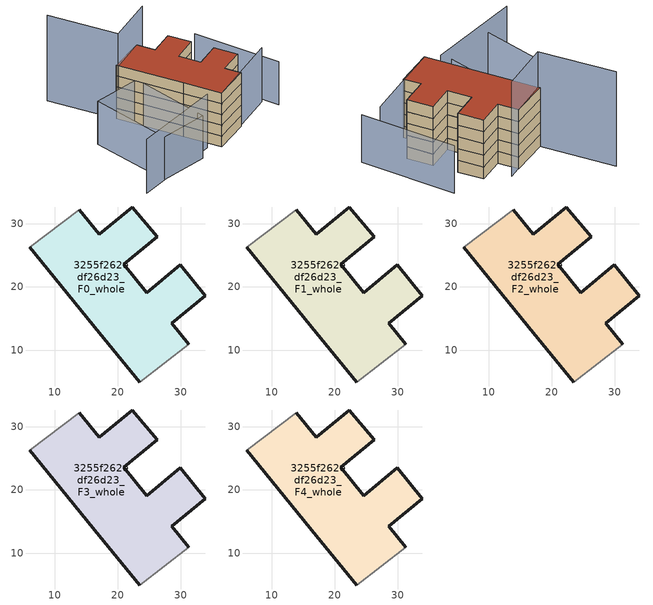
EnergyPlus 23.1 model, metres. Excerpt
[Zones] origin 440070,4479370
3255f262edf26d23_F0_whole
 floor ground (EU_floor_Construction): 26.21,27.94 20.91,23.59 24.57,19.11 29.89,23.48 33.87,18.58 28.52,14.26 31.2,10.96 23.44,4.95 17.05,12.77 6.04,26.24 13.9,32.19 17.03,28.35 22.26,32.65 z0
 wall outside (EU_wall_Construction): 31.2,10.96 28.52,14.26 33.87,18.58 29.89,23.48 24.57,19.11 20.91,23.59 26.21,27.94 22.26,32.65 17.03,28.35 13.9,32.19 / 6.04,26.24 17.05,12.77 23.44,4.95 z0:3
 wall adiabatic (EU_wall_Construction): 23.44,4.95 31.2,10.96 / 13.9,32.19 6.04,26.24 z0:3
3255f262edf26d23_F1_whole
 floor to 3255f262edf26d23_F0_whole (EU_floor_Construction): 26.21,27.94 20.91,23.59 24.57,19.11 29.89,23.48 33.87,18.58 28.52,14.26 31.2,10.96 23.44,4.95 17.05,12.77 6.04,26.24 13.9,32.19 17.03,28.35 22.26,32.65 z3
 wall outside (EU_wall_Construction): 31.2,10.96 28.52,14.26 33.87,18.58 29.89,23.48 24.57,19.11 20.91,23.59 26.21,27.94 22.26,32.65 17.03,28.35 13.9,32.19 / 6.04,26.24 17.05,12.77 23.44,4.95 z3:6
 wall adiabatic (EU_wall_Construction): 23.44,4.95 31.2,10.96 / 13.9,32.19 6.04,26.24 z3:6
3255f262edf26d23_F2_whole
 floor to 3255f262edf26d23_F1_whole (EU_floor_Construction): 26.21,27.94 20.91,23.59 24.57,19.11 29.89,23.48 33.87,18.58 28.52,14.26 31.2,10.96 23.44,4.95 17.05,12.77 6.04,26.24 13.9,32.19 17.03,28.35 22.26,32.65 z6
 wall outside (EU_wall_Construction): 31.2,10.96 28.52,14.26 33.87,18.58 29.89,23.48 24.57,19.11 20.91,23.59 26.21,27.94 22.26,32.65 17.03,28.35 13.9,32.19 / 6.04,26.24 17.05,12.77 23.44,4.95 z6:9
 wall adiabatic (EU_wall_Construction): 23.44,4.95 31.2,10.96 / 13.9,32.19 6.04,26.24 z6:9
3255f262edf26d23_F3_whole
 floor to 3255f262edf26d23_F2_whole (EU_floor_Construction): 26.21,27.94 20.91,23.59 24.57,19.11 29.89,23.48 33.87,18.58 28.52,14.26 31.2,10.96 23.44,4.95 17.05,12.77 6.04,26.24 13.9,32.19 17.03,28.35 22.26,32.65 z9
 wall outside (EU_wall_Construction): 31.2,10.96 28.52,14.26 33.87,18.58 29.89,23.48 24.57,19.11 20.91,23.59 26.21,27.94 22.26,32.65 17.03,28.35 13.9,32.19 / 6.04,26.24 17.05,12.77 23.44,4.95 z9:12
 wall adiabatic (EU_wall_Construction): 23.44,4.95 31.2,10.96 / 13.9,32.19 6.04,26.24 z9:12
3255f262edf26d23_F4_whole
 floor to 3255f262edf26d23_F3_whole (EU_floor_Construction): 26.21,27.94 20.91,23.59 24.57,19.11 29.89,23.48 33.87,18.58 28.52,14.26 31.2,10.96 23.44,4.95 17.05,12.77 6.04,26.24 13.9,32.19 17.03,28.35 22.26,32.65 z12
 wall outside (EU_wall_Construction): 31.2,10.96 28.52,14.26 33.87,18.58 29.89,23.48 24.57,19.11 20.91,23.59 26.21,27.94 22.26,32.65 17.03,28.35 13.9,32.19 / 6.04,26.24 17.05,12.77 23.44,4.95 z12:15
 wall adiabatic (EU_wall_Construction): 23.44,4.95 31.2,10.96 / 13.9,32.19 6.04,26.24 z12:15
 roof outside (EU_roof_Construction): 31.2,10.96 28.52,14.26 33.87,18.58 29.89,23.48 24.57,19.11 20.91,23.59 26.21,27.94 22.26,32.65 17.03,28.35 13.9,32.19 6.04,26.24 17.05,12.77 23.44,4.95 z15
shading: -0.79,-5.57 20.08,5.97 / 23.44,4.95 40.07,18.6 z0:15; 43.17,15.75 30.32,34.95 / 17.35,2.3 5.26,-2.23 / 5.26,-2.23 -2.41,18.23 / -2.41,18.23 9.68,22.76 / 9.68,22.76 17.35,2.3 z0:12; 16.38,34.16 6.41,25.79 / 6.41,25.79 -5.46,39.94 z0:24
[Building]
EU S2 Campaign: North Axis=0; Terrain=City; Solar Distribution=FullExterior
[Site:Location]
Madrid: Latitude=40.5; Longitude=-3.5; Time Zone=1; Elevation=609
[SizingPeriod:WeatherFileDays]
AnnualSizingPeriod: Begin Month=1; Begin Day of Month=1; End Month=12; End Day of Month=31; Day of Week for Start Day=Monday; Use Weather File Daylight Saving Period=No; Use Weather File Rain and Snow Indicators=No
[MATERIAL]
EU_InternalMass_Material: Roughness=MediumRough; Thickness=0.1; Conductivity=1; Density=1800; Specific Heat=900; Thermal Absorptance=0.9; Solar Absorptance=0.7; Visible Absorptance=0.7
[MATERIAL:NOMASS] Roughness=MediumRough; Thermal Absorptance=0.9; Solar Absorptance=0.7; Visible Absorptance=0.7
Name | Thermal Resistance
EU_wall_NoMass | 0.609216
EU_roof_NoMass | 0.513268
EU_floor_NoMass | 0.568163
[CONSTRUCTION]
EU_wall_Construction: EU_wall_NoMass
EU_roof_Construction: EU_roof_NoMass
EU_floor_Construction: EU_floor_NoMass
EU_InternalMass_Construction: EU_InternalMass_Material
[ZONE] Type=1; Multiplier=1; Ceiling Height=autocalculate; Floor Area=autocalculate; Part of Total Floor Area=Yes
Name | Volume
3255f262edf26d23_F0_whole | 1064.82
3255f262edf26d23_F1_whole; 3255f262edf26d23_F2_whole; 3255f262edf26d23_F3_whole; 3255f262edf26d23_F4_whole | 1064.81
[INTERNALMASS] Construction=EU_InternalMass_Construction; Surface Area=354.938
Name | Zone or ZoneList
3255f262edf26d23_F0_whole_EU_InternalMass | 3255f262edf26d23_F0_whole
3255f262edf26d23_F1_whole_EU_InternalMass | 3255f262edf26d23_F1_whole
3255f262edf26d23_F2_whole_EU_InternalMass | 3255f262edf26d23_F2_whole
3255f262edf26d23_F3_whole_EU_InternalMass | 3255f262edf26d23_F3_whole
3255f262edf26d23_F4_whole_EU_InternalMass | 3255f262edf26d23_F4_whole
[OTHEREQUIPMENT] Fuel Type=Electricity; Design Level Calculation Method=Watts/Area; Power per Zone Floor Area=1; Fraction Latent=0; Fraction Radiant=0; Fraction Lost=0; Carbon Dioxide Generation Rate=0; EndUse Subcategory=EU_Step8_InternalGains
Name | Zone or ZoneList or Space or SpaceList | Schedule
EU_Step8_InternalGain_3255f262edf26d23_F0_whole_f000 | 3255f262edf26d23_F0_whole | EU_Step8_GainSchedule_3255f262edf26d23_F0_whole_f000
EU_Step8_InternalGain_3255f262edf26d23_F1_whole_f000 | 3255f262edf26d23_F1_whole | EU_Step8_GainSchedule_3255f262edf26d23_F1_whole_f000
EU_Step8_InternalGain_3255f262edf26d23_F2_whole_f000 | 3255f262edf26d23_F2_whole | EU_Step8_GainSchedule_3255f262edf26d23_F2_whole_f000
EU_Step8_InternalGain_3255f262edf26d23_F3_whole_f000 | 3255f262edf26d23_F3_whole | EU_Step8_GainSchedule_3255f262edf26d23_F3_whole_f000
EU_Step8_InternalGain_3255f262edf26d23_F4_whole_f000 | 3255f262edf26d23_F4_whole | EU_Step8_GainSchedule_3255f262edf26d23_F4_whole_f000
[ZONEVENTILATION:DESIGNFLOWRATE] Schedule=EU_AlwaysOn; Design Flow Rate Calculation Method=AirChanges/Hour; Air Changes per Hour=0.752966; Ventilation Type=Natural; Fan Pressure Rise=0; Fan Total Efficiency=1; Constant Term Coefficient=1; Temperature Term Coefficient=0; Velocity Term Coefficient=0; Velocity Squared Term Coefficient=0; Minimum Indoor Temperature=-100; Maximum Indoor Temperature=100; Delta Temperature=-100; Minimum Outdoor Temperature=-100; Maximum Outdoor Temperature=100; Maximum Wind Speed=40
Name | Zone or ZoneList or Space or SpaceList
EU_ConstantAir_3255f262edf26d23_F0_whole | 3255f262edf26d23_F0_whole
EU_ConstantAir_3255f262edf26d23_F1_whole | 3255f262edf26d23_F1_whole
EU_ConstantAir_3255f262edf26d23_F2_whole | 3255f262edf26d23_F2_whole
EU_ConstantAir_3255f262edf26d23_F3_whole | 3255f262edf26d23_F3_whole
EU_ConstantAir_3255f262edf26d23_F4_whole | 3255f262edf26d23_F4_whole
[HVACTEMPLATE:THERMOSTAT] Constant Heating Setpoint=20; Constant Cooling Setpoint=50
EU_HeatOnly_3255f262edf26d23_F0_whole; EU_HeatOnly_3255f262edf26d23_F1_whole; EU_HeatOnly_3255f262edf26d23_F2_whole; EU_HeatOnly_3255f262edf26d23_F3_whole; EU_HeatOnly_3255f262edf26d23_F4_whole
[HVACTEMPLATE:ZONE:IDEALLOADSAIRSYSTEM] System Availability Schedule=EU_AlwaysOn; Maximum Heating Supply Air Temperature=50; Minimum Cooling Supply Air Temperature=13; Maximum Heating Supply Air Humidity Ratio=0.0156; Minimum Cooling Supply Air Humidity Ratio=0.0077; Heating Limit=NoLimit; Cooling Limit=NoLimit; Heating Availability Schedule=EU_AlwaysOn; Cooling Availability Schedule=EU_CoolingOff; Dehumidification Control Type=ConstantSensibleHeatRatio; Cooling Sensible Heat Ratio=0.7; Dehumidification Setpoint=60; Humidification Control Type=None; Humidification Setpoint=30; Outdoor Air Method=None; Outdoor Air Flow Rate per Person=0.00944; Outdoor Air Flow Rate per Zone Floor Area=0; Outdoor Air Flow Rate per Zone=0; Demand Controlled Ventilation Type=None; Outdoor Air Economizer Type=NoEconomizer; Heat Recovery Type=None; Sensible Heat Recovery Effectiveness=0.7; Latent Heat Recovery Effectiveness=0.65
Name | Template Thermostat
3255f262edf26d23_F0_whole | EU_HeatOnly_3255f262edf26d23_F0_whole
3255f262edf26d23_F1_whole | EU_HeatOnly_3255f262edf26d23_F1_whole
3255f262edf26d23_F2_whole | EU_HeatOnly_3255f262edf26d23_F2_whole
3255f262edf26d23_F3_whole | EU_HeatOnly_3255f262edf26d23_F3_whole
3255f262edf26d23_F4_whole | EU_HeatOnly_3255f262edf26d23_F4_whole
[SIZING:ZONE] Zone Cooling Design Supply Air Temperature Input Method=SupplyAirTemperature; Zone Cooling Design Supply Air Temperature=13; Zone Heating Design Supply Air Temperature Input Method=SupplyAirTemperature; Zone Heating Design Supply Air Temperature=50; Zone Cooling Design Supply Air Humidity Ratio=0.008; Zone Heating Design Supply Air Humidity Ratio=0.008; Cooling Design Air Flow Method=DesignDay; Cooling Design Air Flow Rate=0; Cooling Minimum Air Flow per Zone Floor Area=0.000762; Cooling Minimum Air Flow=0; Cooling Minimum Air Flow Fraction=0.2; Heating Design Air Flow Method=DesignDay; Heating Design Air Flow Rate=0; Heating Maximum Air Flow per Zone Floor Area=0.002032; Heating Maximum Air Flow=0.141576; Heating Maximum Air Flow Fraction=0.3; Account for Dedicated Outdoor Air System=No; Dedicated Outdoor Air System Control Strategy=NeutralSupplyAir; Dedicated Outdoor Air Low Setpoint Temperature for Design=autosize; Dedicated Outdoor Air High Setpoint Temperature for Design=autosize; Zone Load Sizing Method=Sensible Load Only No Latent Load; Zone Latent Cooling Design Supply Air Humidity Ratio Input Method=HumidityRatioDifference; Zone Cooling Design Supply Air Humidity Ratio Difference=0.005; Zone Latent Heating Design Supply Air Humidity Ratio Input Method=HumidityRatioDifference; Zone Humidification Design Supply Air Humidity Ratio Difference=0.005
3255f262edf26d23_F0_whole; 3255f262edf26d23_F1_whole; 3255f262edf26d23_F2_whole; 3255f262edf26d23_F3_whole; 3255f262edf26d23_F4_whole
[SCHEDULE:CONSTANT]
Name | Hourly Value
EU_AlwaysOn | 1
EU_CoolingOff | 0
[SCHEDULE:FILE] Column Number=1; Rows to Skip at Top=0; Number of Hours of Data=8760; Column Separator=Comma; Interpolate to Timestep=No; Minutes per Item=60; Adjust Schedule for Daylight Savings=Yes
Name | File
EU_Step8_GainSchedule_3255f262edf26d23_F0_whole_f000 | ../../schedules/3255f262edf26d23/3255f262edf26d23_F0_whole_f000_gain.csv
EU_Step8_GainSchedule_3255f262edf26d23_F1_whole_f000 | ../../schedules/3255f262edf26d23/3255f262edf26d23_F1_whole_f000_gain.csv
EU_Step8_GainSchedule_3255f262edf26d23_F2_whole_f000 | ../../schedules/3255f262edf26d23/3255f262edf26d23_F2_whole_f000_gain.csv
EU_Step8_GainSchedule_3255f262edf26d23_F3_whole_f000 | ../../schedules/3255f262edf26d23/3255f262edf26d23_F3_whole_f000_gain.csv
EU_Step8_GainSchedule_3255f262edf26d23_F4_whole_f000 | ../../schedules/3255f262edf26d23/3255f262edf26d23_F4_whole_f000_gain.csv
